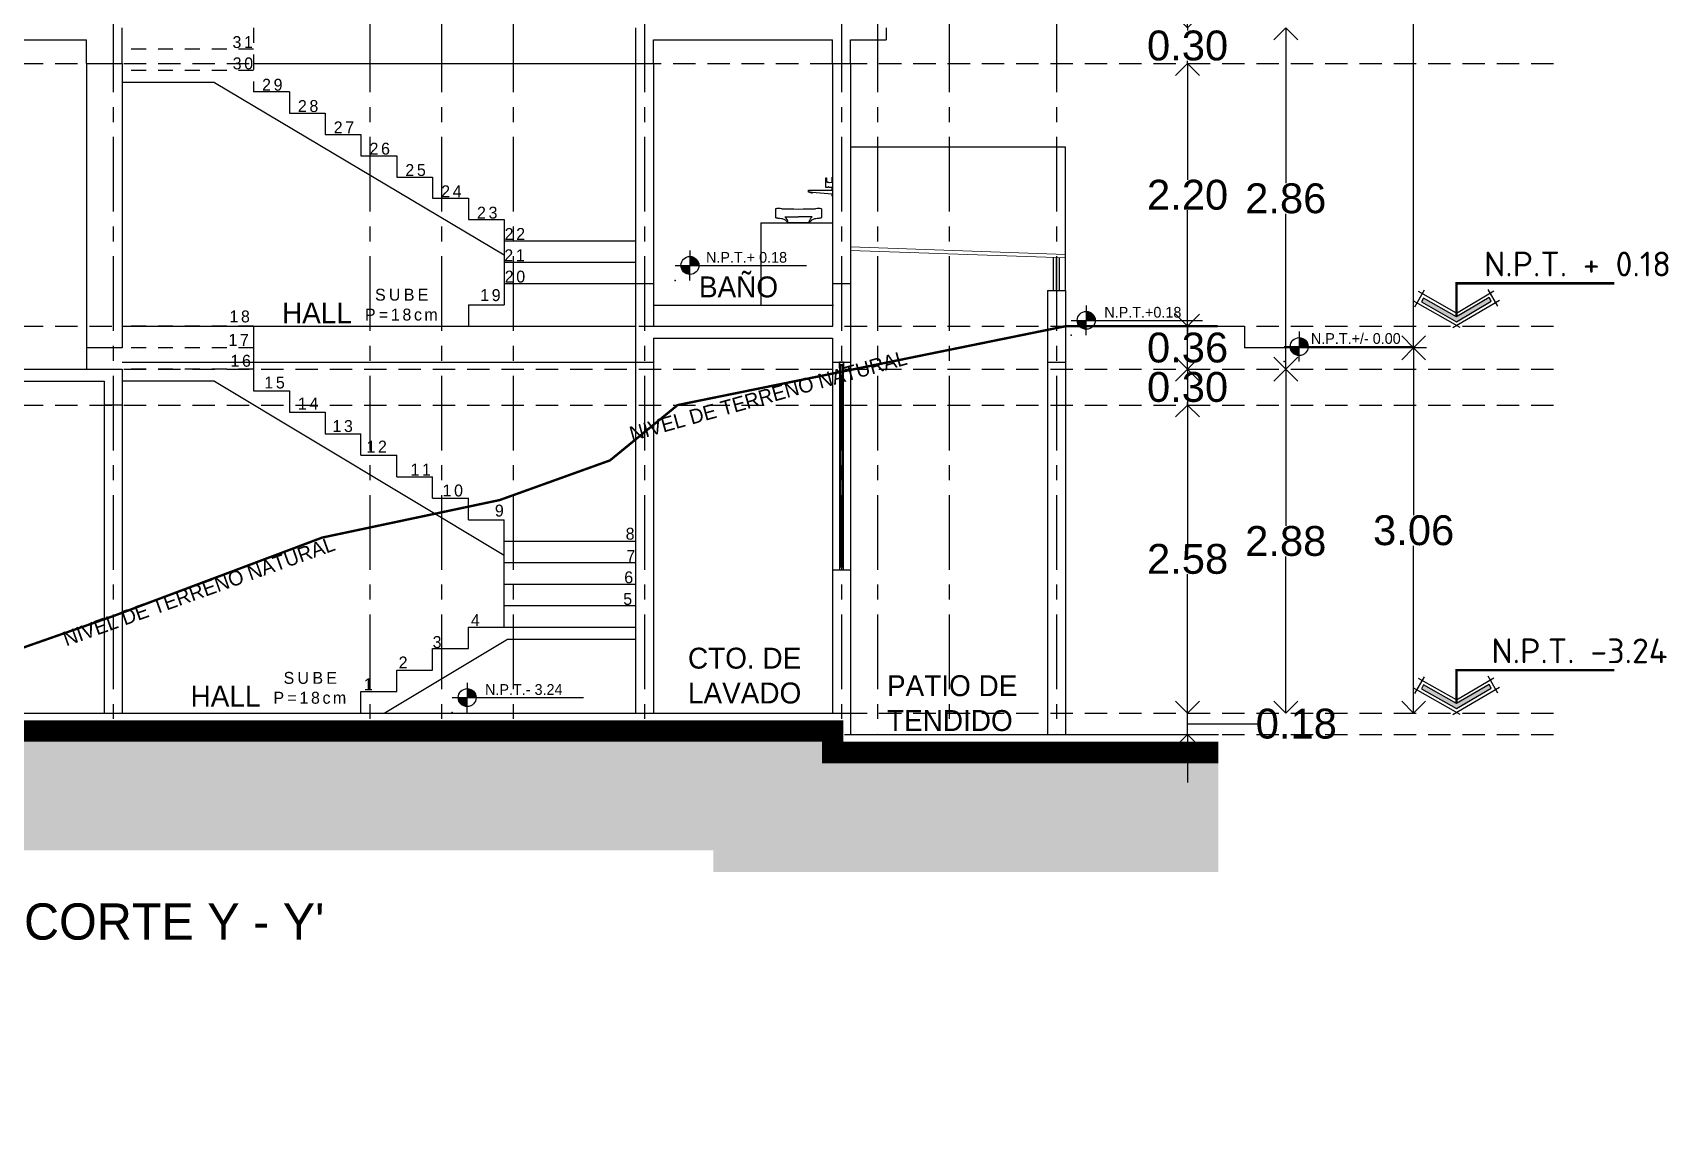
# Model space of a CAD drawing. Header units: metres. Extents: x -58 to 722, y -1100 to 345.
# Drawn here: x 203.38 to 217.08, y -492.69 to -483.39 of the extents above; entities that cross this region are included whole.
import ezdxf
from ezdxf.enums import TextEntityAlignment as Align

# ---------------------------------------------------------------- set-up
doc = ezdxf.new("R2010")
doc.units = ezdxf.units.M
doc.header["$MEASUREMENT"] = 0
for name, pattern in [('CENTER2', [1.125, 0.75, -0.125, 0.125, -0.125]), ('CENTERX2', [4, 2.5, -0.5, 0.5, -0.5]), ('HIDDEN2', [0.1875, 0.125, -0.0625])]:
    doc.linetypes.add(name, pattern=pattern)
doc.layers.get('0').update_dxf_attribs({"color": 255})
doc.layers.get('DEFPOINTS').update_dxf_attribs({"color": 250})
for name, color, linetype in [('A-CANCELERÍA', 4, 'Continuous'), ('A-INDICADORES', 149, 'Continuous'), ('A-MOBILIARIO SANITARIO', 124, 'Continuous'), ('A-TEXTOS', 131, 'Continuous'), ('FSR_ARQ_007PROYECCIONES', 200, 'HIDDEN2'), ('FSR_ARQ_009ESCALERA', 40, 'Continuous'), ('FSR_ARQ_010MUROBAJO', 33, 'Continuous'), ('FSR_ARQ_014TEXTOS', 142, 'Continuous'), ('FSR_ARQ_015COTAS', 125, 'Continuous'), ('FSR_ARQ_016EJES', 135, 'CENTER2'), ('FSR_ARQ_018HATCH', 252, 'Continuous'), ('LOSA', 1, 'Continuous'), ('MOBILIARIO', 125, 'Continuous'), ('TEXTOS', 7, 'Continuous')]:
    doc.layers.add(name, color=color, linetype=linetype)
doc.layers.add('FSR_ARQ_013VENTANAS', color=4, linetype='Continuous', lineweight=5)
doc.styles.add('ESPACIOS', font='GOTHIC.TTF')
doc.styles.add('LOCAL', font='isocpeur.ttf', dxfattribs={"width": 0.75, "height": 0.15})
doc.styles.add('style1', font='arial.ttf')
doc.dimstyles.new('PP_PACO', dxfattribs={"dimtxt": 0.18, "dimasz": 0.075, "dimexe": 0.075, "dimexo": 0, "dimgap": 0, "dimtad": 0, "dimtih": 1, "dimtoh": 1, "dimzin": 1, "dimdsep": 46, "dimtxsty": 'style1', "dimcen": 0.15, "dimse1": 1, "dimse2": 1, "dimclrd": 256, "dimclre": 256, "dimadec": 0, "dimazin": 0, "dimtfac": 1, "dimtmove": 0, "dimatfit": 3, "dimfxl": 0.075, "dimarcsym": 0})

# ---------------------------------------------------------------- blocks, each defined once
blk = doc.blocks.new('*U649')
at = {"layer": 'A-CANCELERÍA'}
for points in [[(-1.013167327812425e-11, -0.01750000015474436), (0.04999999980488693, -0.0175000001665678), (0.04999999978600423, -0.008000115289211254), (0.02199994735519264, -0.007999890032271043), (0.02200048826324746, 0.007999931835910504), (0.05000000019363596, 0.007999931832613586), (0.04999999982321841, 0.01749999999796832), (8.42718256288677e-12, 0.0175000000102465)], [(4.320210855723872e-12, 0.01750000000424904), (1.739999999984852, 0.0175000000212779), (1.739999999997698, -0.01749999980827711), (-8.469669410260394e-12, -0.01750000016619594)], [(1.714999782176436, 0.005000069142562595), (0.0250002176272423, 0.004999930876370511), (0.02500021762366105, -0.005000002699437119), (1.714999782172685, -0.004999997281629772)], [(1.739999999997698, -0.01749999996856134), (1.68999999999747, -0.01749999998038477), (1.689999999988182, -0.008000109949911677), (1.718000052418992, -0.007999884692971465), (1.717999512305612, 0.008000068194029285), (1.690000000375223, 0.008000068190732366), (1.689999999980716, 0.01750000001528044), (1.739999999980716, 0.01750000002755862)]]:
    blk.add_lwpolyline(points, close=True, dxfattribs=at)
blk = doc.blocks.new('_Open90')
at = {"color": 0, "linetype": 'ByBlock', "lineweight": -2}
for p, q in [((0, 0), (-1, 0)), ((-0.5, 0.5), (0, 0)), ((0, 0), (-0.5, -0.5))]:
    blk.add_line(p, q, dxfattribs=at)
blk = doc.blocks.new('*D719')
at = {"layer": 'DEFPOINTS', "color": 0, "ltscale": 0.005, "transparency": 16777216}
for p in [(212.869052670385, -489.0845746559277), (213.0522496694606, -489.0845746559277), (212.869052670385, -489.2645746559277)]:
    blk.add_point(p, dxfattribs=at)
at = {"layer": 'FSR_ARQ_015COTAS', "lineweight": -2, "ltscale": 0.005, "transparency": 16777216}
for p, q in [((213.0522496694606, -488.8845746559277), (213.0522496694606, -488.6845746559277)), ((213.0522496694606, -489.2645746559277), (213.0522496694606, -489.0845746559277)), ((213.0522496694606, -489.2645746559277), (213.0522496694606, -489.0845746559277)), ((213.0522496694606, -489.1745746559277), (213.6378226571823, -489.1745746559277)), ((213.0522496694606, -489.4645746559277), (213.0522496694606, -489.6645746559277))]:
    blk.add_line(p, q, dxfattribs=at)
at = {"layer": 'FSR_ARQ_015COTAS', "lineweight": -2, "ltscale": 0.005, "transparency": 16777216, "xscale": 0.2, "yscale": 0.2, "zscale": 0.2}
for p, rotation in [((213.0522496694606, -489.0845746559277), 270), ((213.0522496694606, -489.2645746559277), 90)]:
    blk.add_blockref('_Open90', p, dxfattribs=dict(at, rotation=rotation))
at = {"layer": 'FSR_ARQ_015COTAS', "color": 0, "ltscale": 0.005, "transparency": 16777216, "insert": (213.962771497564, -489.1745746559276), "char_height": 0.25, "attachment_point": 5, "style": 'style1'}
blk.add_mtext('0.18', dxfattribs=at)
blk = doc.blocks.new('*D720')
at = {"layer": 'DEFPOINTS', "color": 0, "ltscale": 0.005, "transparency": 16777216}
for p in [(212.7039982107945, -486.5045746559279), (213.0522496694603, -486.5045746559279), (212.869052670385, -489.0845746559277)]:
    blk.add_point(p, dxfattribs=at)
at = {"layer": 'FSR_ARQ_015COTAS', "lineweight": -2, "ltscale": 0.005, "transparency": 16777216}
for p, q in [((213.0522496694603, -486.7045746559278), (213.0522496694603, -487.6669314089974)), ((213.0522496694603, -488.8845746559277), (213.0522496694603, -487.9222179028582))]:
    blk.add_line(p, q, dxfattribs=at)
at = {"layer": 'FSR_ARQ_015COTAS', "lineweight": -2, "ltscale": 0.005, "transparency": 16777216, "xscale": 0.2, "yscale": 0.2, "zscale": 0.2}
for p, rotation in [((213.0522496694603, -486.5045746559279), 90), ((213.0522496694603, -489.0845746559277), 270)]:
    blk.add_blockref('_Open90', p, dxfattribs=dict(at, rotation=rotation))
at = {"layer": 'FSR_ARQ_015COTAS', "color": 0, "ltscale": 0.005, "transparency": 16777216, "insert": (213.0522496694601, -487.7945746559277), "char_height": 0.25, "attachment_point": 5, "style": 'style1'}
blk.add_mtext('2.58', dxfattribs=at)
blk = doc.blocks.new('*D721')
at = {"layer": 'DEFPOINTS', "color": 0, "ltscale": 0.005, "transparency": 16777216}
for p in [(212.6396597492149, -486.2045746559277), (213.0522496694601, -486.2045746559277), (212.7039982107945, -486.5045746559279)]:
    blk.add_point(p, dxfattribs=at)
at = {"layer": 'FSR_ARQ_015COTAS', "lineweight": -2, "ltscale": 0.005, "transparency": 16777216}
for p, q in [((213.0522496694601, -486.0045746559277), (213.0522496694601, -485.8045746559278)), ((213.0522496694601, -486.2045746559277), (213.0522496694601, -486.2268461429674)), ((213.0522496694601, -486.5045746559279), (213.0522496694601, -486.4823031688883)), ((213.0522496694601, -486.7045746559278), (213.0522496694601, -486.9045746559278))]:
    blk.add_line(p, q, dxfattribs=at)
at = {"layer": 'FSR_ARQ_015COTAS', "lineweight": -2, "ltscale": 0.005, "transparency": 16777216, "xscale": 0.2, "yscale": 0.2, "zscale": 0.2}
for p, rotation in [((213.0522496694601, -486.2045746559277), 270), ((213.0522496694601, -486.5045746559279), 90)]:
    blk.add_blockref('_Open90', p, dxfattribs=dict(at, rotation=rotation))
at = {"layer": 'FSR_ARQ_015COTAS', "color": 0, "ltscale": 0.005, "transparency": 16777216, "insert": (213.0522496694599, -486.3545746559278), "char_height": 0.25, "attachment_point": 5, "style": 'style1'}
blk.add_mtext('0.30', dxfattribs=at)
blk = doc.blocks.new('*D722')
at = {"layer": 'DEFPOINTS', "color": 0, "ltscale": 0.005, "transparency": 16777216}
for p in [(212.6118390015041, -485.8445746559273), (213.0522496694599, -485.8445746559273), (212.6396597492149, -486.2045746559277)]:
    blk.add_point(p, dxfattribs=at)
at = {"layer": 'FSR_ARQ_015COTAS', "lineweight": -2, "ltscale": 0.005, "transparency": 16777216}
for p, q in [((213.0522496694599, -485.6445746559273), (213.0522496694599, -485.4445746559273)), ((213.0522496694599, -485.8445746559273), (213.0522496694599, -485.8968461429671)), ((213.0522496694599, -486.2045746559277), (213.0522496694599, -486.152303168888)), ((213.0522496694599, -486.4045746559277), (213.0522496694599, -486.6045746559277))]:
    blk.add_line(p, q, dxfattribs=at)
at = {"layer": 'FSR_ARQ_015COTAS', "lineweight": -2, "ltscale": 0.005, "transparency": 16777216, "xscale": 0.2, "yscale": 0.2, "zscale": 0.2}
for p, rotation in [((213.0522496694599, -485.8445746559273), 270), ((213.0522496694599, -486.2045746559277), 90)]:
    blk.add_blockref('_Open90', p, dxfattribs=dict(at, rotation=rotation))
at = {"layer": 'FSR_ARQ_015COTAS', "color": 0, "ltscale": 0.005, "transparency": 16777216, "insert": (213.0522496694597, -486.0245746559275), "char_height": 0.25, "attachment_point": 5, "style": 'style1'}
blk.add_mtext('0.36', dxfattribs=at)
blk = doc.blocks.new('*D723')
at = {"layer": 'DEFPOINTS', "color": 0, "ltscale": 0.005, "transparency": 16777216}
for p in [(213.6681386299043, -486.2045746559278), (213.8745036787458, -486.2045746559278), (213.6681386299043, -489.0845746559277)]:
    blk.add_point(p, dxfattribs=at)
at = {"layer": 'FSR_ARQ_015COTAS', "lineweight": -2, "ltscale": 0.005, "transparency": 16777216}
for p, q in [((213.8745036787458, -486.4045746559278), (213.8745036787458, -487.5169314089974)), ((213.8745036787458, -488.8845746559277), (213.8745036787458, -487.7722179028582))]:
    blk.add_line(p, q, dxfattribs=at)
at = {"layer": 'FSR_ARQ_015COTAS', "lineweight": -2, "ltscale": 0.005, "transparency": 16777216, "xscale": 0.2, "yscale": 0.2, "zscale": 0.2}
for p, rotation in [((213.8745036787458, -486.2045746559278), 90), ((213.8745036787458, -489.0845746559277), 270)]:
    blk.add_blockref('_Open90', p, dxfattribs=dict(at, rotation=rotation))
at = {"layer": 'FSR_ARQ_015COTAS', "color": 0, "ltscale": 0.005, "transparency": 16777216, "insert": (213.8745036787456, -487.6445746559277), "char_height": 0.25, "attachment_point": 5, "style": 'style1'}
blk.add_mtext('2.88', dxfattribs=at)
blk = doc.blocks.new('*D724')
at = {"layer": 'DEFPOINTS', "color": 0, "ltscale": 0.005, "transparency": 16777216}
for p in [(212.963902093487, -483.3445746559277), (213.8745036787455, -483.3445746559277), (213.6681386299043, -486.2045746559278)]:
    blk.add_point(p, dxfattribs=at)
at = {"layer": 'FSR_ARQ_015COTAS', "lineweight": -2, "ltscale": 0.005, "transparency": 16777216}
for p, q in [((213.8745036787455, -483.5445746559276), (213.8745036787455, -484.6469314089974)), ((213.8745036787455, -486.0045746559279), (213.8745036787455, -484.9022179028582))]:
    blk.add_line(p, q, dxfattribs=at)
at = {"layer": 'FSR_ARQ_015COTAS', "lineweight": -2, "ltscale": 0.005, "transparency": 16777216, "xscale": 0.2, "yscale": 0.2, "zscale": 0.2}
for p, rotation in [((213.8745036787455, -483.3445746559277), 90), ((213.8745036787455, -486.2045746559278), 270)]:
    blk.add_blockref('_Open90', p, dxfattribs=dict(at, rotation=rotation))
at = {"layer": 'FSR_ARQ_015COTAS', "color": 0, "ltscale": 0.005, "transparency": 16777216, "insert": (213.8745036787453, -484.7745746559277), "char_height": 0.25, "attachment_point": 5, "style": 'style1'}
blk.add_mtext('2.86', dxfattribs=at)
blk = doc.blocks.new('*D727')
at = {"layer": 'DEFPOINTS', "color": 0, "ltscale": 0.005, "transparency": 16777216}
for p in [(214.3694940725937, -477.994574655928), (214.9455696581227, -477.994574655928), (214.4119420509468, -486.0245746559277)]:
    blk.add_point(p, dxfattribs=at)
at = {"layer": 'FSR_ARQ_015COTAS', "lineweight": -2, "ltscale": 0.005, "transparency": 16777216}
for p, q in [((214.9455696581227, -478.194574655928), (214.9455696581227, -481.8818461429673)), ((214.9455696581227, -485.8245746559277), (214.9455696581227, -482.1373031688883))]:
    blk.add_line(p, q, dxfattribs=at)
at = {"layer": 'FSR_ARQ_015COTAS', "lineweight": -2, "ltscale": 0.005, "transparency": 16777216, "xscale": 0.2, "yscale": 0.2, "zscale": 0.2}
for p, rotation in [((214.9455696581227, -477.994574655928), 90), ((214.9455696581227, -486.0245746559277), 270)]:
    blk.add_blockref('_Open90', p, dxfattribs=dict(at, rotation=rotation))
at = {"layer": 'FSR_ARQ_015COTAS', "color": 0, "ltscale": 0.005, "transparency": 16777216, "insert": (214.9455696581225, -482.0095746559277), "char_height": 0.25, "attachment_point": 5, "style": 'style1'}
blk.add_mtext('8.03', dxfattribs=at)
blk = doc.blocks.new('*D728')
at = {"layer": 'DEFPOINTS', "color": 0, "ltscale": 0.005, "transparency": 16777216}
for p in [(212.3451171268239, -483.6445746559279), (213.0522496694601, -483.6445746559279), (212.6118390015044, -485.8445746559277)]:
    blk.add_point(p, dxfattribs=at)
at = {"layer": 'FSR_ARQ_015COTAS', "lineweight": -2, "ltscale": 0.005, "transparency": 16777216}
for p, q in [((213.0522496694601, -483.8445746559279), (213.0522496694601, -484.6169314089974)), ((213.0522496694601, -485.6445746559277), (213.0522496694601, -484.8722179028582))]:
    blk.add_line(p, q, dxfattribs=at)
at = {"layer": 'FSR_ARQ_015COTAS', "lineweight": -2, "ltscale": 0.005, "transparency": 16777216, "xscale": 0.2, "yscale": 0.2, "zscale": 0.2}
for p, rotation in [((213.0522496694601, -483.6445746559279), 90), ((213.0522496694601, -485.8445746559277), 270)]:
    blk.add_blockref('_Open90', p, dxfattribs=dict(at, rotation=rotation))
at = {"layer": 'FSR_ARQ_015COTAS', "color": 0, "ltscale": 0.005, "transparency": 16777216, "insert": (213.0522496694599, -484.7445746559277), "char_height": 0.25, "attachment_point": 5, "style": 'style1'}
blk.add_mtext('2.20', dxfattribs=at)
blk = doc.blocks.new('*D729')
at = {"layer": 'DEFPOINTS', "color": 0, "ltscale": 0.005, "transparency": 16777216}
for p in [(212.2715866043045, -483.3445746559279), (213.0522496694599, -483.3445746559279), (212.3451171268239, -483.6445746559279)]:
    blk.add_point(p, dxfattribs=at)
at = {"layer": 'FSR_ARQ_015COTAS', "lineweight": -2, "ltscale": 0.005, "transparency": 16777216}
for p, q in [((213.0522496694599, -483.144574655928), (213.0522496694599, -482.944574655928)), ((213.0522496694599, -483.3445746559279), (213.0522496694599, -483.3668461429675)), ((213.0522496694599, -483.6445746559279), (213.0522496694599, -483.6223031688884)), ((213.0522496694599, -483.8445746559279), (213.0522496694599, -484.0445746559279))]:
    blk.add_line(p, q, dxfattribs=at)
at = {"layer": 'FSR_ARQ_015COTAS', "lineweight": -2, "ltscale": 0.005, "transparency": 16777216, "xscale": 0.2, "yscale": 0.2, "zscale": 0.2}
for p, rotation in [((213.0522496694599, -483.3445746559279), 270), ((213.0522496694599, -483.6445746559279), 90)]:
    blk.add_blockref('_Open90', p, dxfattribs=dict(at, rotation=rotation))
at = {"layer": 'FSR_ARQ_015COTAS', "color": 0, "ltscale": 0.005, "transparency": 16777216, "insert": (213.0522496694597, -483.4945746559279), "char_height": 0.25, "attachment_point": 5, "style": 'style1'}
blk.add_mtext('0.30', dxfattribs=at)
blk = doc.blocks.new('ARP-NPT')
h = blk.add_hatch(color=256)
edge = h.paths.add_edge_path()
edge.add_ellipse((4.547473508864641e-13, 0), major_axis=(0.0530330085889924, 0.05303300858899069), ratio=0.9999999999999806, start_angle=314.99999999999943, end_angle=405.00000000000057, ccw=False)
edge.add_line((0.07500000009332553, 0), (-1.256356130241443e-13, 1.186550859046596e-15))
edge.add_line((4.547473508864641e-13, 0), (4.559339017455107e-13, 0.07500000009345113))
edge = h.paths.add_edge_path()
edge.add_line((-0.07500000009360974, 0), (-1.585814812798958e-13, -1.186550859046596e-15))
edge.add_line((4.547473508864641e-13, 0), (4.535608000274175e-13, -0.07500000009345113))
edge.add_ellipse((4.547473508864641e-13, 0), major_axis=(0.0530330085889924, 0.05303300858899069), ratio=0.9999999999999806, start_angle=134.9999999999994, end_angle=225.0000000000006, ccw=False)
for p, q in [((-0.1249999999995453, 0), (0.9750000000004775, 0)), ((4.547473508864641e-13, 0.125), (4.547473508864641e-13, 0)), ((1.023181539494544e-12, -0.125), (4.547473508864641e-13, 0))]:
    blk.add_line(p, q)
blk.add_circle((4.547473508864641e-13, 0), 0.075)
blk.add_point((-0.1249999999995453, -0.125))
at = {"layer": 'A-TEXTOS', "style": 'ESPACIOS'}
blk.add_attdef('N.P.T.', text='', height=0.09, dxfattribs=at).set_placement((0.4740896149224341, 0.02276895428546766), align=Align.CENTER)
blk = doc.blocks.new('*D802')
at = {"layer": 'DEFPOINTS', "color": 0, "ltscale": 0.005, "transparency": 16777216}
for p in [(214.4119420509468, -486.0245746559277), (214.7014652254863, -489.0845746559278), (214.9455696581229, -489.0845746559278)]:
    blk.add_point(p, dxfattribs=at)
at = {"layer": 'FSR_ARQ_015COTAS', "lineweight": -2, "ltscale": 0.005, "transparency": 16777216}
for p, q in [((214.9455696581229, -486.2245746559277), (214.9455696581229, -487.4268461429673)), ((214.9455696581229, -488.8845746559278), (214.9455696581229, -487.6823031688882))]:
    blk.add_line(p, q, dxfattribs=at)
at = {"layer": 'FSR_ARQ_015COTAS', "lineweight": -2, "ltscale": 0.005, "transparency": 16777216, "xscale": 0.2, "yscale": 0.2, "zscale": 0.2}
for p, rotation in [((214.9455696581229, -486.0245746559277), 90), ((214.9455696581229, -489.0845746559278), 270)]:
    blk.add_blockref('_Open90', p, dxfattribs=dict(at, rotation=rotation))
at = {"layer": 'FSR_ARQ_015COTAS', "color": 0, "ltscale": 0.005, "transparency": 16777216, "insert": (214.9455696581227, -487.5545746559277), "char_height": 0.25, "attachment_point": 5, "style": 'style1'}
blk.add_mtext('3.06', dxfattribs=at)
blk = doc.blocks.new('Flecha_1')
blk.add_hatch(color=256).paths.add_polyline_path([(0, 0.0007577722283113875), (0.003041045828766409, -0.0009979763995449642), (0.002853545828766402, -0.001322735925964102), (0, 0.0003247595264191661), (-0.002853545828766402, -0.00132273592596413), (-0.003041045828766409, -0.0009979763995449642)])
for p, q in [((0.0003247595264190828, 0.001270031754730561), (-0.003750000000000031, -0.001082531754730554)), ((0, 0), (-0.003281249999999902, -0.001894430570778483)), ((-0.0003247595264191938, 0.001270031754730561), (0.00374999999999992, -0.001082531754730581)), ((0, 0), (0.003281249999999902, -0.001894430570778483)), ((-0.003612740473580844, -0.0005702722283114081), (-0.002768990473580812, -0.002031690097197669)), ((0.003612740473580844, -0.0005702722283114081), (0.002768990473580812, -0.002031690097197669))]:
    blk.add_line(p, q)
blk.add_lwpolyline([(0, 0.0007577722283113875), (0.003041045828766409, -0.0009979763995449642), (0.002853545828766402, -0.001322735925964102), (0, 0.0003247595264191661), (-0.002853545828766402, -0.00132273592596413), (-0.003041045828766409, -0.0009979763995449642)], close=True)

msp = doc.modelspace()

# ---------------------------------------------------------------- hatches: boundary and pattern name
at = {"layer": 'FSR_ARQ_010MUROBAJO', "ltscale": 0.005}
h = msp.add_hatch(dxfattribs=at)
h.set_pattern_fill('EARTH', color=256, angle=45)
h.set_pattern_definition([(45, (0, 0), (0, 0.3535533905932738), [0.25, -0.25]), (45, (-0.06629126073623884, 0.06629126073623884), (0, 0.3535533905932738), [0.25, -0.25]), (45, (-0.1325825214724777, 0.1325825214724777), (0, 0.3535533905932738), [0.25, -0.25]), (135, (-0.1325825214724776, 0.1767766952966369), (-0.3535533905932737, 2.775557561562891e-17), [0.25, -0.25]), (135, (-0.06629126073623882, 0.2430679560328757), (-0.3535533905932737, 2.775557561562891e-17), [0.25, -0.25]), (135, (0, 0.3093592167691145), (-0.3535533905932737, 2.775557561562891e-17), [0.25, -0.25])])
h.paths.add_polyline_path([(195.8273382492904, -489.4145746559275), (199.1789502034322, -489.4145746559275), (199.1789502034322, -489.2345746559274), (210.0789502034322, -489.2345746559274), (210.0789502034322, -489.4145746559275), (213.3108752591803, -489.4145746559275), (213.3108752591803, -490.4145746559275), (209.0789502034322, -490.4145746559275), (209.0789502034322, -490.2345746559274), (200.1789502034322, -490.2345746559274), (200.1789502034322, -490.4145746559275), (195.8273382492904, -490.4145746559275)])

# ---------------------------------------------------------------- linework, layer by layer
at = {"layer": 'A-MOBILIARIO SANITARIO', "lineweight": -2}
for p, q in [((209.6850147208813, -484.9335476173105), (209.6802937811576, -484.9293765421894)), ((209.6802937811576, -484.9293765421894), (209.794121319203, -484.9293765421894)), ((209.6904619511593, -484.9389881497286), (209.6850147208813, -484.9335476173105)), ((209.6973617861399, -484.9500505621663), (209.6904619511593, -484.9389881497286)), ((209.9079488572486, -484.9293765421894), (209.794121319203, -484.9293765421894)), ((209.890880852266, -484.9500505621663), (209.897780687247, -484.9389881497286)), ((209.897780687247, -484.9389881497286), (209.9032279175246, -484.9335476173105)), ((209.9032279175246, -484.9335476173105), (209.9079488572486, -484.9293765421894)), ((209.4789440258405, -484.9772749180856), (209.4789440258405, -485.6672750765728)), ((209.4789440258405, -484.9772749180856), (210.0789502034322, -484.9772749180856)), ((209.7031721656274, -484.9629264827345), (209.6973617861399, -484.9500505621663)), ((209.7069852283948, -484.9772749180856), (209.7031721656274, -484.9629264827345)), ((209.8170007305675, -484.9772749180856), (209.7680007305676, -484.9772749180856)), ((209.8812574100111, -484.9772749180856), (209.8850704727786, -484.9629264827345)), ((209.8850704727786, -484.9629264827345), (209.890880852266, -484.9500505621663))]:
    msp.add_line(p, q, dxfattribs=at)
msp.add_lwpolyline([(209.9068260561073, -484.7250118294701), (209.9065472017371, -484.7289996453269), (209.9065350223184, -484.7290557349083), (209.9065074145924, -484.7291060558073), (209.9064666522079, -484.7291464638192), (209.9064160921728, -484.7291736311208), (209.9063598983857, -484.7291853203346), (209.906302698716, -484.7291805687887), (209.878886093725, -484.7228509482361), (209.8788503442847, -484.7228426934225), (209.8788288113806, -484.7228364269358), (209.8788081135776, -484.7228277935264), (209.8787885101344, -484.7228169013356), (209.8787702466018, -484.7228038867975), (209.8787535517476, -484.7227889129317), (209.8787386346901, -484.7227721672994), (209.8785889840149, -484.7226122201514), (209.878429190929, -484.7224624049845), (209.8782599399387, -484.7223233635623), (209.8780819560668, -484.7221956914982), (209.8778960017435, -484.7220799357019), (209.8777028735433, -484.7219765920377), (209.8776395730263, -484.721947876676), (209.8763177896583, -484.7218453782789), (209.876217031778, -484.7218055318167), (209.8761272236302, -484.7217449150899), (209.8760525825692, -484.7216663746353), (209.875996613709, -484.7215735986811), (209.8759619453247, -484.7214709439481), (209.8759502054297, -484.7213632310622), (209.8759502054297, -484.7058259805435), (209.8759672424912, -484.705696571009), (209.87601689914, -484.7055757091734), (209.8760966520033, -484.705472427117), (209.8761999336323, -484.7053926696917), (209.8763207958953, -484.7053430176047), (209.8764502054298, -484.7053259805434), (210.0759502054298, -484.7053259805434), (210.0759501930061, -484.6831369881147), (210.050941481217, -484.6826344514784), (210.0508136549688, -484.6826136183231), (210.0506951589878, -484.6825577800596), (210.050593564632, -484.6824735772134), (210.0505157606915, -484.6823686410048), (210.0504666962122, -484.6822522936868), (210.0504502054298, -484.6821345276826), (210.0504502056128, -484.6818901870943), (210.0494876598407, -484.6816572037346), (210.0483709586117, -484.681198323226), (210.0472811614391, -484.6806789636394), (210.0462215519376, -484.6801006898322), (210.0451953227659, -484.6794652441736), (210.0442055660055, -484.6787745412935), (210.0432552638442, -484.6780306623159), (210.0423472795919, -484.677235848586), (210.0412752031482, -484.6761643460923), (210.041010523423, -484.6767319082014), (210.0379472793747, -484.6833010525424), (210.0378892993137, -484.683401815741), (210.0378222635534, -484.683475780113), (210.0377418709177, -484.6835349539715), (210.037651325692, -484.6835769787681), (210.0375542368238, -484.6836001794809), (210.037454474076, -484.6836036313766), (210.0230175272072, -484.6826581033461), (210.022894740659, -484.6826343494236), (210.0227816848201, -484.6825808782869), (210.0226854274902, -484.6825010327379), (210.0226119862937, -484.6823998044028), (210.0225659581884, -484.6822681725093), (210.0225502039038, -484.6821594540797), (210.0225502039038, -484.6013559945814), (210.0225670176483, -484.6012264629408), (210.022617242206, -484.6011059963625), (210.0226966540033, -484.6010024392203), (210.0228002096821, -484.6009230260124), (210.0229206762629, -484.6008727987864), (210.0230502039039, -484.6008559945813), (210.0266497195939, -484.6008559032521), (210.0267791848787, -484.6008729355035), (210.0268998371712, -484.6009228792909), (210.0270034625935, -484.6010023344952), (210.0270830064387, -484.6011058918912), (210.0271330534476, -484.6012265014033), (210.0271501964739, -484.6013559520666), (210.0271502023779, -484.6237337800512), (210.02727855019, -484.6255834547433), (210.0274384689658, -484.6265517021843), (210.0276608981148, -484.6275432571952), (210.0279463726774, -484.6284464885075), (210.0282921810826, -484.6293649076215), (210.0286973382131, -484.6302587335672), (210.0291601078404, -484.6311241360131), (210.0296785068481, -484.6319574064319), (210.0302503137295, -484.6327549739913), (210.0308730781085, -484.6335134208584), (210.0315429567029, -484.634245753386), (210.0322605974432, -484.6349001333328), (210.0330194064327, -484.6355224564318), (210.033413680015, -484.6358146586613), (210.033817306467, -484.6360937992858), (210.0342298532555, -484.6363595791722), (210.0346508782879, -484.6366117135071), (210.0355165497724, -484.6370739796675), (210.0364106112395, -484.6374786168071), (210.037796524364, -484.6379737943557), (210.0387445730576, -484.6382273309346), (210.0397071786158, -484.6384182960114), (210.040680215965, -484.6385458712398), (210.042150202378, -484.6386172570878), (210.0480502039038, -484.6386259767796), (210.0481795420324, -484.6386431666124), (210.0483000486211, -484.6386931866473), (210.0484035419847, -484.6387726408193), (210.0484829955358, -484.6388761346598), (210.0485330148474, -484.6389966415491), (210.0485502039039, -484.6391259797806), (210.0485502039039, -484.6409799875191), (210.0494876598407, -484.6405947634557), (210.0504502053741, -484.6403617801534), (210.0504502054298, -484.6401328729385), (210.0504650722833, -484.6400040428261), (210.050513127057, -484.6398835896821), (210.0505910220995, -484.6397799046617), (210.050693330991, -484.6397002107983), (210.0508129265634, -484.6396500598239), (210.0509414774024, -484.6396329454174), (210.0759502052515, -484.6391303994856), (210.0759502054298, -484.5961259835949), (210.0789502054297, -484.5961259835949), (210.0789502054297, -484.7561259835952), (210.0759502054298, -484.7561259835952), (210.0759502054298, -484.7373259805431), (209.90699213116, -484.7242240364676)], close=True, dxfattribs=at)
msp.add_lwpolyline([(209.7680007305676, -484.9772749180856), (209.703862670573, -484.9772749180856), (209.7017135206281, -484.9744464741907), (209.6975086565694, -484.9692201989124), (209.6933972440713, -484.9649271859298), (209.6893792674039, -484.9608208262093), (209.6846137569012, -484.9569944463815), (209.6784473224063, -484.9530863626078), (209.6719533906059, -484.9499930667971), (209.665859085741, -484.9477978240907), (209.6595649634758, -484.9461015020056), (209.6507731787635, -484.9445049640449), (209.6374855969275, -484.9427088578354), (209.6243264814937, -484.9411137606703), (209.6203517621552, -484.940632567052), (209.6166580817508, -484.9399909795748), (209.612362172812, -484.9391488967631), (209.6093911729408, -484.9384672078108), (209.6075041860049, -484.9379058192699), (209.6062595782696, -484.9373043292539), (209.6050149705345, -484.9364622424291), (209.6042521471998, -484.9357003585537), (209.6037302121329, -484.9350587710765), (209.6033688718662, -484.9339359899809), (209.6032283853751, -484.9320172475859), (209.6032283853751, -484.8657366815269), (209.6033636259319, -484.8636010131095), (209.6035163636282, -484.8619992658096), (209.603974568852, -484.8604737883684), (209.6046618806201, -484.8592534064155), (209.605978169682, -484.8581529957787), (209.607810990577, -484.8572377093137), (209.6156768796893, -484.8563224228492), (209.6258337949205, -484.8561259819153), (209.6395036299755, -484.8566275183375), (209.6519704629807, -484.857244391555), (209.6528125022824, -484.8578517812075), (209.6533270836032, -484.8589964792523), (209.6537714858066, -484.8598374824705), (209.654098951652, -484.8599309254887), (209.6800302181844, -484.860030529012), (209.7054212950568, -484.8609630809433), (209.727939597655, -484.8613671057105), (209.7555818173892, -484.8621751512314), (209.794121319203, -484.8627417852317), (209.8326608210168, -484.8621751512314), (209.860303040751, -484.8613671057105), (209.8828213433492, -484.8609630809433), (209.9082124202216, -484.860030529012), (209.9341436867539, -484.8599309254887), (209.9344711525994, -484.8598374824705), (209.9349155548027, -484.8589964792523), (209.9354301361236, -484.8578517812075), (209.9362721754253, -484.857244391555), (209.9487390084305, -484.8566275183375), (209.9624088434855, -484.8561259819153), (209.9725657587167, -484.8563224228492), (209.9804316478289, -484.8572377093137), (209.982264468724, -484.8581529957787), (209.9835807577858, -484.8592534064155), (209.984268069554, -484.8604737883684), (209.9847262747778, -484.8619992658096), (209.984879012474, -484.8636010131095), (209.9850142530308, -484.8657366815269), (209.9850142530308, -484.9320172475859), (209.9848737665397, -484.9339359899809), (209.9845124262731, -484.9350587710765), (209.9839904912062, -484.9357003585537), (209.9832276678717, -484.9364622424291), (209.9819830601364, -484.9373043292539), (209.9807384524011, -484.9379058192699), (209.9788514654651, -484.9384672078108), (209.9758804655942, -484.9391488967631), (209.9715845566552, -484.9399909795748), (209.9678908762507, -484.940632567052), (209.9639161569123, -484.9411137606703), (209.9507570414785, -484.9427088578354), (209.9374694596427, -484.9445049640449), (209.9286776749302, -484.9461015020056), (209.922383552665, -484.9477978240907), (209.9162892478, -484.9499930667971), (209.9097953159996, -484.9530863626078), (209.9036288815048, -484.9569944463815), (209.8988633710021, -484.9608208262093), (209.8948453943347, -484.9649271859298), (209.8907339818365, -484.9692201989124), (209.8865291177779, -484.9744464741907), (209.8843799678332, -484.9772749180856), (209.8170007305675, -484.9772749180856)], dxfattribs=at)
at = {"layer": 'FSR_ARQ_007PROYECCIONES'}
for p, q in [((205.2289502034322, -483.3445746559274), (205.2289502034322, -483.8802889416417)), ((205.2289502034322, -483.523146084499), (204.1289502034321, -483.523146084499)), ((205.2289502034322, -483.7017175130703), (204.1289502034321, -483.7017175130703)), ((205.2289502034323, -485.8445746559274), (204.1289502034321, -485.8445746559274)), ((205.2289502034323, -486.0245746559275), (204.1289502034321, -486.0245746559275)), ((205.2289502034323, -486.2045746559276), (204.1289502034321, -486.2045746559276))]:
    msp.add_line(p, q, dxfattribs=at)
at = {"layer": 'FSR_ARQ_007PROYECCIONES', "ltscale": 1.5}
for p, q in [((193.7923337008389, -483.6445746559274), (216.1628913770188, -483.6445746559276)), ((193.7923337008389, -485.8445746559273), (216.1628913770188, -485.8445746559275)), ((193.7923337008389, -486.2045746559277), (216.1628913770188, -486.2045746559278)), ((193.7923337008389, -486.5045746559277), (216.1628913770188, -486.5045746559279)), ((193.7923337008389, -489.0845746559276), (216.1628913770188, -489.0845746559276)), ((193.7923337008389, -489.2645746559277), (216.1628913770188, -489.2645746559275))]:
    msp.add_line(p, q, dxfattribs=at)
at = {"layer": 'FSR_ARQ_009ESCALERA', "ltscale": 0.005}
for p, q in [((205.5289502034323, -483.8802889416417), (205.2289502034322, -483.8802889416417)), ((205.5289502034323, -483.8802889416419), (205.5289502034323, -484.058860370213)), ((205.5289502034323, -484.058860370213), (205.8289502034322, -484.058860370213)), ((205.8289502034322, -484.058860370213), (205.8289502034322, -484.2374317987845)), ((205.8289502034322, -484.2374317987845), (206.1289502034323, -484.2374317987845)), ((206.1289502034323, -484.2374317987845), (206.1289502034323, -484.4160032273561)), ((206.1289502034323, -484.4160032273561), (206.4289502034322, -484.4160032273561)), ((206.4289502034322, -484.4160032273561), (206.4289502034322, -484.5945746559274)), ((206.4289502034322, -484.5945746559274), (206.7289502034322, -484.5945746559274)), ((206.7289502034322, -484.5945746559274), (206.7289502034322, -484.773146084499)), ((206.7289502034322, -484.7731460844988), (207.0289502034321, -484.7731460844988)), ((207.0289502034321, -484.7731460844988), (207.0289502034321, -484.9517175130703)), ((207.0289502034323, -484.9517175130703), (207.3289502034322, -484.9517175130703)), ((207.3289502034322, -484.9517175130703), (207.3289502034322, -485.6660032273559)), ((207.3289502034322, -485.1302889416417), (208.4289502034322, -485.1302889416417)), ((207.3289502034322, -485.3088603702132), (208.4289502034322, -485.3088603702132)), ((207.3289502034322, -485.4874317987845), (208.4289502034322, -485.4874317987845)), ((207.0289502034323, -485.6660032273559), (207.3289502034322, -485.6660032273559)), ((207.0289502034323, -485.6660032273559), (207.0289502034323, -485.8445746559272)), ((204.1289502034321, -485.8445746559274), (204.1289502034321, -486.0245746559275)), ((205.2289502034323, -485.8445746559274), (205.2289502034323, -486.3845746559278)), ((204.1289502034321, -486.0245746559275), (203.8289502034322, -486.0245746559275)), ((203.8289502034322, -486.0245746559275), (203.8289502034322, -486.2045746559276)), ((205.2289502034323, -486.3845746559278), (205.5289502034323, -486.3845746559276)), ((205.5289502034323, -486.3845746559276), (205.5289502034323, -486.5645746559277)), ((205.5289502034323, -486.5645746559277), (205.8289502034322, -486.5645746559277)), ((205.8289502034322, -486.5645746559277), (205.8289502034322, -486.7445746559275)), ((205.8289502034322, -486.7445746559275), (206.1289502034322, -486.7445746559275)), ((206.1289502034322, -486.9245746559276), (206.1289502034322, -486.7445746559275)), ((206.1289502034322, -486.9245746559276), (206.4289502034322, -486.9245746559276)), ((206.4289502034322, -487.1045746559276), (206.4289502034322, -486.9245746559276)), ((206.4289502034322, -487.1045746559276), (206.7289502034323, -487.1045746559276)), ((206.7289502034323, -487.2845746559275), (206.7289502034323, -487.1045746559276)), ((206.7289502034323, -487.2845746559275), (207.0289502034323, -487.2845746559275)), ((207.0289502034323, -487.4645746559275), (207.0289502034323, -487.2845746559275)), ((207.0289502034323, -487.4645746559275), (207.3289502034322, -487.4645746559275)), ((207.3289502034322, -488.3645746559274), (207.3289502034322, -487.4645746559275)), ((207.3289502034322, -487.6445746559272), (208.4289502034322, -487.6445746559272)), ((207.3289502034322, -487.8245746559272), (208.4289502034322, -487.8245746559272)), ((207.3289502034322, -488.0045746559275), (208.4289502034322, -488.0045746559275)), ((207.3289502034322, -488.1845746559273), (208.4289502034322, -488.1845746559273)), ((207.0289502034323, -488.3645746559274), (207.3289502034322, -488.3645746559274)), ((207.0289502034323, -488.5445746559275), (207.0289502034323, -488.3645746559274)), ((207.3289502034322, -488.3645746559274), (208.4289502034322, -488.3645746559274)), ((206.7289502034323, -488.5445746559275), (207.0289502034323, -488.5445746559275)), ((206.7289502034323, -488.7245746559273), (206.7289502034323, -488.5445746559275)), ((206.4289502034322, -488.9045746559276), (206.4289502034322, -488.7245746559273)), ((206.4289502034322, -488.7245746559273), (206.7289502034323, -488.7245746559273)), ((206.1289502034322, -489.0845746559274), (206.1289502034322, -488.9045746559274)), ((206.1289502034322, -488.9045746559274), (206.4289502034322, -488.9045746559274))]:
    msp.add_line(p, q, dxfattribs=at)
at = {"layer": 'FSR_ARQ_010MUROBAJO', "ltscale": 0.005}
for p, q in [((203.8289502034322, -483.6445746559274), (203.8289502034322, -486.0245746559275)), ((204.1289502034321, -483.6445746559276), (204.1289502034321, -486.0245746559273)), ((205.2289502034322, -483.6445746559274), (208.4289502034322, -483.6445746559274)), ((208.4289502034322, -483.6445746559274), (208.4289502034322, -485.4874317987845)), ((208.5789502034322, -483.6445746559274), (208.5789502034322, -485.4874317987845)), ((210.0789502034322, -483.6445746559274), (210.0789502034322, -485.4874317987845)), ((210.2289502034322, -483.6445746559274), (210.2289502034322, -485.4874317987845)), ((212.0284507933824, -484.3445746559274), (210.2289502034322, -484.3445746559274)), ((212.0284507933824, -485.5445746559275), (212.0284507933824, -484.3445746559274)), ((211.9284507933826, -485.5445746559275), (211.9284507933826, -485.2693658562631)), ((211.9534507933826, -485.5445746559275), (211.9534507933826, -485.2702388755005)), ((211.9784507933826, -485.5445746559275), (211.9784507933826, -485.2711118947377)), ((208.586459892799, -485.6672750765728), (210.086459892799, -485.6672750765728)), ((204.1289502034321, -485.8445746559274), (208.4289502034322, -485.8445746559274)), ((212.0284507933824, -485.8445746559274), (213.5284507933826, -485.8445746559274)), ((213.5284507933826, -485.8445746559274), (213.5284507933826, -486.0245746559274)), ((215.0537087124897, -486.0245746559274), (213.5284507933826, -486.0245746559274)), ((204.1289502034321, -486.1445746559274), (208.4289502034322, -486.1445746559274)), ((208.4289502034322, -486.1445746559276), (208.4289502034322, -489.0845746559274)), ((208.5789502034322, -486.1445746559276), (208.5789502034322, -489.0845746559274)), ((210.0789502034322, -486.1445746559276), (210.0789502034322, -489.0845746559274)), ((210.2289502034322, -486.1445746559276), (210.2289502034322, -489.0845746559274)), ((211.8784507933823, -486.1445746559276), (211.8784507933823, -489.2645746559275)), ((212.0284507933824, -486.1445746559276), (212.0284507933824, -489.2645746559275)), ((203.9789502034322, -486.5045746559277), (203.9789502034322, -489.0845746559274)), ((204.1289502034321, -486.5045746559277), (204.1289502034321, -489.0845746559274)), ((210.0789502034322, -487.8845746559274), (210.2289502034322, -487.8845746559274)), ((199.0289502034321, -489.0845746559274), (210.2289502034322, -489.0845746559274)), ((210.2289502034322, -489.0845746559274), (210.2289502034322, -489.2645746559275)), ((211.8784507933823, -489.2645746559275), (212.0284507933824, -489.2645746559275))]:
    msp.add_line(p, q, dxfattribs=at)
at = {"layer": 'FSR_ARQ_013VENTANAS', "ltscale": 0.005}
for p, q in [((212.0294977782841, -485.2428762084018), (210.2289502034322, -485.1799997015816)), ((212.0284507933831, -485.2728579332123), (210.2289502034322, -485.2100179879105)), ((212.0284507933831, -485.2728579332123), (212.0294977782841, -485.2428762084018))]:
    msp.add_line(p, q, dxfattribs=at)
at = {"layer": 'FSR_ARQ_016EJES', "linetype": 'CENTERX2', "ltscale": 0.25}
for p, q in [((204.053950203432, -475.2588264987578), (204.053950203432, -489.2592501135166)), ((206.203950203432, -475.2588264987578), (206.203950203432, -489.2592501135166)), ((206.8039502034245, -475.2588264987578), (206.8039502034245, -489.2592501135166)), ((207.4039502034311, -475.2588264987578), (207.4039502034311, -489.2592501135166)), ((208.5039502034322, -475.2588264987578), (208.5039502034322, -489.2592501135166)), ((210.1539502034321, -475.2588264987578), (210.1539502034321, -489.2592501135166)), ((210.4539502034312, -475.2588264987578), (210.4539502034312, -489.2592501135166)), ((211.0539502034312, -475.2588264987578), (211.0539502034312, -489.2592501135166)), ((211.9534507933824, -475.2588264987578), (211.9534507933824, -489.2592501135166))]:
    msp.add_line(p, q, dxfattribs=at)
at = {"layer": 'FSR_ARQ_018HATCH', "ltscale": 0.005}
msp.add_lwpolyline([(195.8273382492904, -489.2645746559275), (199.0289502034321, -489.2645746559275), (199.0289502034321, -489.0845746559274), (210.2289502034322, -489.0845746559274), (210.2289502034322, -489.2645746559275), (213.3108752591803, -489.2645746559275)], dxfattribs=at)
at = {"layer": 'LOSA', "ltscale": 0.005}
for p, q in [((204.1289502034321, -483.6445746559276), (204.1289502034321, -483.3445746559274)), ((208.4289502034323, -483.3445746559274), (208.4289502034322, -483.6445746559274)), ((210.5289502034311, -483.3445746559272), (210.5289502034311, -483.4445746559273)), ((200.1789502034322, -483.4445746559275), (203.8289502034322, -483.4445746559273)), ((203.8289502034322, -483.6445746559274), (203.8289502034322, -483.4445746559273)), ((208.5789502034322, -483.4445746559273), (210.0789502034322, -483.4445746559273)), ((208.5789502034322, -483.6445746559274), (208.5789502034322, -483.4445746559273)), ((210.0789502034322, -483.6445746559274), (210.0789502034322, -483.4445746559273)), ((210.2289502034322, -483.6445746559274), (210.2289502034322, -483.4445746559273)), ((210.2289502034322, -483.4445746559273), (210.5289502034311, -483.4445746559273)), ((203.8289502034322, -483.6445746559274), (204.1289502034321, -483.6445746559274)), ((208.4289502034323, -483.6445746559274), (208.5789502034322, -483.6445746559274)), ((210.0789502034322, -483.6445746559274), (210.2289502034322, -483.6445746559274)), ((204.9014406128747, -483.8017175130705), (204.1289502034321, -483.8017175130705)), ((204.9014406128747, -483.8017175130705), (207.3289502034322, -485.246663697926)), ((208.4289502034322, -485.4874317987845), (208.4289502034322, -486.1445746559276)), ((208.4289502034322, -485.4874317987845), (208.5789502034322, -485.4874317987845)), ((208.5789502034322, -485.4874317987845), (208.5789502034322, -485.8445746559272)), ((210.0789502034322, -485.4874317987845), (210.2289502034322, -485.4874317987845)), ((210.0789502034322, -485.4874317987845), (210.0789502034322, -485.8445746559274)), ((210.2289502034322, -485.4874317987848), (210.2289502034322, -485.8445746559274)), ((211.8784507933823, -485.5445746559275), (211.8784507933823, -486.1445746559276)), ((211.8784507933825, -485.5445746559275), (212.0284507933826, -485.5445746559275)), ((212.0284507933824, -485.5445746559275), (212.0284507933824, -486.1445746559276)), ((208.5789502034322, -485.8445746559274), (210.0789502034322, -485.8445746559274)), ((210.2289502034322, -485.8445746559274), (210.2289502034322, -486.1445746559276)), ((208.5789502034322, -485.9445746559276), (210.0789502034322, -485.9445746559276)), ((208.5789502034322, -485.9445746559276), (208.5789502034322, -486.1445746559276)), ((210.0789502034322, -485.9445746559276), (210.0789502034322, -486.1445746559276)), ((208.4289502034322, -486.1445746559276), (208.5789502034322, -486.1445746559276)), ((210.0789502034322, -486.1445746559276), (210.2289502034322, -486.1445746559276)), ((211.8784507933823, -486.1445746559276), (212.0284507933824, -486.1445746559276)), ((199.2289502034304, -486.2045746559276), (204.1289502034321, -486.2045746559276)), ((200.1789502034322, -486.3045746559275), (203.9789502034322, -486.3045746559275)), ((203.9789502034322, -486.3045746559275), (203.9789502034322, -486.504574655928)), ((204.1289502034321, -486.2045746559276), (204.1289502034321, -486.504574655928)), ((204.9012518069372, -486.3045746559275), (204.1289502034321, -486.3045746559275)), ((204.9012518069372, -486.3045746559275), (207.3289502034322, -487.7611936938243)), ((204.1289502034321, -486.5045746559277), (203.9789502034322, -486.5045746559277)), ((206.3233152665941, -489.0845746559274), (207.356648599927, -488.4645746559273)), ((207.356648599927, -488.4645746559273), (208.4289502034322, -488.4645746559273))]:
    msp.add_line(p, q, dxfattribs=at)
at = {"layer": 'LOSA', "color": 31, "linetype": 'HIDDEN2', "true_color": 0xfecc66, "const_width": 0.02}
msp.add_lwpolyline([(213.3034507933835, -485.8445746559274), (212.0284507933824, -485.8445746559274), (208.7808603723357, -486.5045746559273), (208.2143115404108, -486.9681157414685), (207.2907309222339, -487.3001712901278), (205.8039502034333, -487.6145746559273), (204.0539502034333, -488.2721733052229), (201.4191336267697, -489.194561296809), (200.6228754701028, -489.4333569014548), (198.3045891812078, -489.8135927673318), (196.7108856600219, -490.4931643271331), (195.1215135756795, -491.6781562366145), (194.0357990318527, -491.9707164248061), (193.1818638383504, -492.2388948063785), (192.1083463291559, -492.6777315067932)], dxfattribs=at)
at = {"layer": 'LOSA', "ltscale": 0.005, "const_width": 0.18}
msp.add_lwpolyline([(195.8273382492904, -489.4145746559275), (199.1789502034322, -489.4145746559275), (199.1789502034322, -489.2345746559274), (210.0789502034322, -489.2345746559274), (210.0789502034322, -489.4145746559275), (213.3108752591803, -489.4145746559275)], dxfattribs=at)
at = {"layer": 'MOBILIARIO'}
msp.add_lwpolyline([(209.90699213116, -484.7242240364676, 0.03647982339248564), (209.8776395730263, -484.721947876676)], format="xyb", dxfattribs=at)
at = {"layer": 'TEXTOS', "const_width": 0.02}
for points in [[(215.3044688813005, -485.7651648997092), (215.3044688813005, -485.4849051516031), (216.6261193513291, -485.4849051516031)], [(215.3044688813005, -489.0051648997095), (215.3044688813005, -488.7249051516034), (216.6261193513291, -488.7249051516034)]]:
    msp.add_lwpolyline(points, dxfattribs=at)

# ---------------------------------------------------------------- block references
at = {"layer": 'A-INDICADORES'}
for p, values in [((208.8840974123118, -485.3351944820955), {'N.P.T.': 'N.P.T.+ 0.18'}), ((212.2034466718819, -485.7953301223588), {'N.P.T.': 'N.P.T.+0.18'}), ((213.9869420509462, -486.0149014875728), {'N.P.T.': 'N.P.T.+/- 0.00'}), ((207.0183728141241, -488.9548007768567), {'N.P.T.': 'N.P.T.- 3.24'})]:
    msp.add_blockref('ARP-NPT', p, dxfattribs=at).add_auto_attribs(values)
at = {"layer": 'FSR_ARQ_013VENTANAS', "xscale": -1, "rotation": 90}
msp.add_blockref('*U649', (210.1539502033512, -486.1445746559297), dxfattribs=at)
at = {"layer": 'TEXTOS', "xscale": -96.2046114645297, "yscale": 96.2046114645297, "zscale": 96.2046114645297, "rotation": 180.4550282872697}
for p in [(215.3042207571785, -485.7339225209247), (215.3042207571785, -488.973922520925)]:
    msp.add_blockref('Flecha_1', p, dxfattribs=at)

# ---------------------------------------------------------------- texts
at = {"layer": 'A-TEXTOS', "style": 'ESPACIOS'}
for rotation, p in [(15.57683556276486, (208.3981640703021, -486.8081382819614)), (19.66881738093469, (203.6605504946908, -488.5264659350642))]:
    msp.add_text('NIVEL DE TERRENO NATURAL', height=0.1225, rotation=rotation, dxfattribs=at).set_placement(p)
at = {"layer": 'FSR_ARQ_014TEXTOS', "style": 'ESPACIOS'}
for s, width, gutter_width, insert, char_height, attachment_point in [('{\\T1.3;31}', 0.8744601906119556, 0.75, (205.0526471015755, -483.4144838687065), 0.1, 1), ('{\\T1.3;30}', 0.8744601906119556, 0.75, (205.0542990456942, -483.5930552972778), 0.1, 1), ('{\\T1.3;29}', 0.8744601906119556, 0.75, (205.3005532445523, -483.7716267258492), 0.1, 1), ('{\\T1.3;28}', 0.8744601906119556, 0.75, (205.6005532445524, -483.9501981544205), 0.1, 1), ('{\\T1.3;27}', 0.8744601906119556, 0.75, (205.9005532445523, -484.128769582992), 0.1, 1), ('{\\T1.3;26}', 0.8744601906119556, 0.75, (206.2005532445524, -484.3073410115636), 0.1, 1), ('{\\T1.3;25}', 0.8744601906119556, 0.75, (206.5005532445523, -484.4859124401349), 0.1, 1), ('{\\T1.3;24}', 0.8744601906119556, 0.75, (206.8005532445523, -484.6644838687063), 0.1, 1), ('{\\T1.3;23}', 0.8744601906119556, 0.75, (207.1005532445524, -484.8430552972778), 0.1, 1), ('{\\T1.3;22}', 0.8744601906119556, 0.75, (207.3322492884434, -485.0216267258492), 0.1, 1), ('{\\T1.3;21}', 0.8744601906119556, 0.75, (207.3296573094566, -485.2001981544207), 0.1, 1), ('{\\T1.3;20}', 0.8744601906119556, 0.75, (207.332984796897, -485.378769582992), 0.1, 1), ('BAÑO', 2.223893083121129, 0.5249999999999999, (208.9593023080077, -485.6049867842797), 0.175, 7), ('\\pxqc;{\\T1.3;SUBE\\PP=18cm}', 3.17699011874447, 0.75, (204.8946739326885, -485.5301354994123), 0.1, 1), ('{\\T1.3;19}', 0.8744601906119556, 0.75, (207.1270561299176, -485.5339436310463), 0.1, 1), ('{\\T1.3;18}', 0.8744601906119556, 0.75, (205.0270561299177, -485.7125150596179), 0.1, 1), ('HALL', 0.846152269103416, 0.5249999999999999, (206.0526018358022, -485.8207102062185), 0.175, 9), ('{\\T1.3;17}', 0.8744601906119556, 0.75, (205.0185966742897, -485.9088006727319), 0.1, 1), ('{\\T1.3;16}', 0.8744601906119556, 0.75, (205.0356358847066, -486.0837227273211), 0.1, 1), ('{\\T1.3;15}', 0.8744601906119556, 0.75, (205.3195539471126, -486.2658380048036), 0.1, 1), ('{\\T1.3;14}', 0.8744601906119556, 0.75, (205.6005024433051, -486.4419774700483), 0.1, 1), ('{\\T1.3;13}', 0.8744601906119556, 0.75, (205.8897224596936, -486.6305049195638), 0.1, 1), ('{\\T1.3;12}', 0.8744601906119556, 0.75, (206.1748086825834, -486.8025182747109), 0.1, 1), ('{\\T1.3;11}', 0.8744601906119556, 0.75, (206.5435816078885, -486.9949922703378), 0.1, 1), ('{\\T1.3;10}', 0.8744601906119556, 0.75, (206.8120646777703, -487.1700601440501), 0.1, 1), ('{\\T1.3;9}', 0.8744601906119556, 0.75, (207.2505239924186, -487.3386627023277), 0.1, 1), ('{\\T1.3;8}', 0.8744601906119556, 0.75, (208.3457373888186, -487.5322997582028), 0.1, 1), ('{\\T1.3;7}', 0.8744601906119556, 0.75, (208.3518484609385, -487.7185295041185), 0.1, 1), ('{\\T1.3;6}', 0.8744601906119556, 0.75, (208.3339726990425, -487.8975269858512), 0.1, 1), ('{\\T1.3;5}', 0.8744601906119556, 0.75, (208.3254269643978, -488.0786337233586), 0.1, 1), ('{\\T1.3;4}', 0.8744601906119556, 0.75, (207.0496160995693, -488.2559476229286), 0.1, 1), ('{\\T1.3;3}', 0.8744601906119556, 0.75, (206.7289502034323, -488.4395440644931), 0.1, 1), ('{\\T1.3;2}', 0.8744601906119556, 0.75, (206.4445328208433, -488.6107645317842), 0.1, 1), ('\\pxqc;CTO. DE \\PLAVADO', 2.223893083121129, 0.5249999999999999, (208.2300571203101, -489.0061839160099), 0.175, 7), ('\\pxqc;{\\T1.3;SUBE\\PP=18cm}', 3.17699011874447, 0.75, (204.1289502034321, -488.7394700998706), 0.1, 1), ('PATIO DE TENDIDO', 1.103442893976317, 0.5249999999999999, (210.5342852540307, -489.2367970041797), 0.175, 7), ('HALL', 0.846152269103416, 0.5249999999999999, (205.2868781065457, -489.0300448066768), 0.175, 9), ('{\\T1.3;1}', 0.8744601906119556, 0.75, (206.1520429074279, -488.7943130784453), 0.1, 1), ("CORTE Y - Y'", 6.183967932202235, 0.3019217791220061, (203.3066252445952, -490.6783098703468), 0.3038427313939659, 1)]:
    msp.add_mtext_dynamic_manual_height_columns(s, width=width, gutter_width=gutter_width, heights=[0], dxfattribs=dict(at, insert=insert, char_height=char_height, attachment_point=attachment_point))
at = {"layer": 'TEXTOS', "style": 'LOCAL'}
for s, p in [('N.P.T. + 0.18', (215.5350222551392, -485.4270166459681)), ('N.P.T. -3.24', (215.5972734874186, -488.6670166459684))]:
    msp.add_text(s, height=0.2075041075979733, dxfattribs=at).set_placement(p)

# ---------------------------------------------------------------- dimensions: what is measured, and where the dimension line sits
at = {"layer": 'FSR_ARQ_015COTAS', "ltscale": 0.005}
for base, p1, p2, picture, middle in [((214.9455696581227, -477.994574655928), (214.4119420509467, -486.0245746559274), (214.3694940725936, -477.9945746559277), '*D727', (214.9455696581225, -482.0095746559277)), ((213.0522496694599, -483.3445746559279), (212.3451171268237, -483.6445746559277), (212.2715866043044, -483.3445746559277), '*D729', (213.0522496694597, -483.4945746559279)), ((213.8745036787455, -483.3445746559277), (213.6681386299042, -486.2045746559276), (212.9639020934869, -483.3445746559274), '*D724', (213.8745036787453, -484.7745746559277)), ((213.0522496694601, -483.6445746559279), (212.6118390015043, -485.8445746559274), (212.3451171268237, -483.6445746559277), '*D728', (213.0522496694599, -484.7445746559277)), ((213.0522496694599, -485.8445746559273), (212.6396597492148, -486.2045746559275), (212.611839001504, -485.8445746559271), '*D722', (213.0522496694597, -486.0245746559275)), ((213.0522496694601, -486.2045746559277), (212.7039982107944, -486.5045746559276), (212.6396597492148, -486.2045746559275), '*D721', (213.0522496694599, -486.3545746559278)), ((214.9455696581229, -489.0845746559278), (214.4119420509467, -486.0245746559274), (214.7014652254862, -489.0845746559276), '*D802', (214.9455696581227, -487.5545746559277)), ((213.8745036787458, -486.2045746559278), (213.6681386299042, -489.0845746559274), (213.6681386299042, -486.2045746559276), '*D723', (213.8745036787456, -487.6445746559277)), ((213.0522496694603, -486.5045746559279), (212.8690526703849, -489.0845746559274), (212.7039982107944, -486.5045746559276), '*D720', (213.0522496694601, -487.7945746559277)), ((213.0522496694606, -489.0845746559277), (212.8690526703849, -489.2645746559275), (212.8690526703849, -489.0845746559274), '*D719', (213.6378226571821, -489.1745746559276))]:
    dim = msp.add_linear_dim(base=base, p1=p1, p2=p2, angle=90, dimstyle='PP_PACO', override={"dimtxt": 0.25, "dimasz": 0.2, "dimblk1": 'Open90', "dimblk2": 'Open90', "dimsah": 1, "dimtmove": 1, "dimfxlon": 1}, dxfattribs=at)
    dim.commit()
    dim.dimension.update_dxf_attribs({"geometry": picture, "text_midpoint": middle})

doc.saveas('drawing.dxf')
